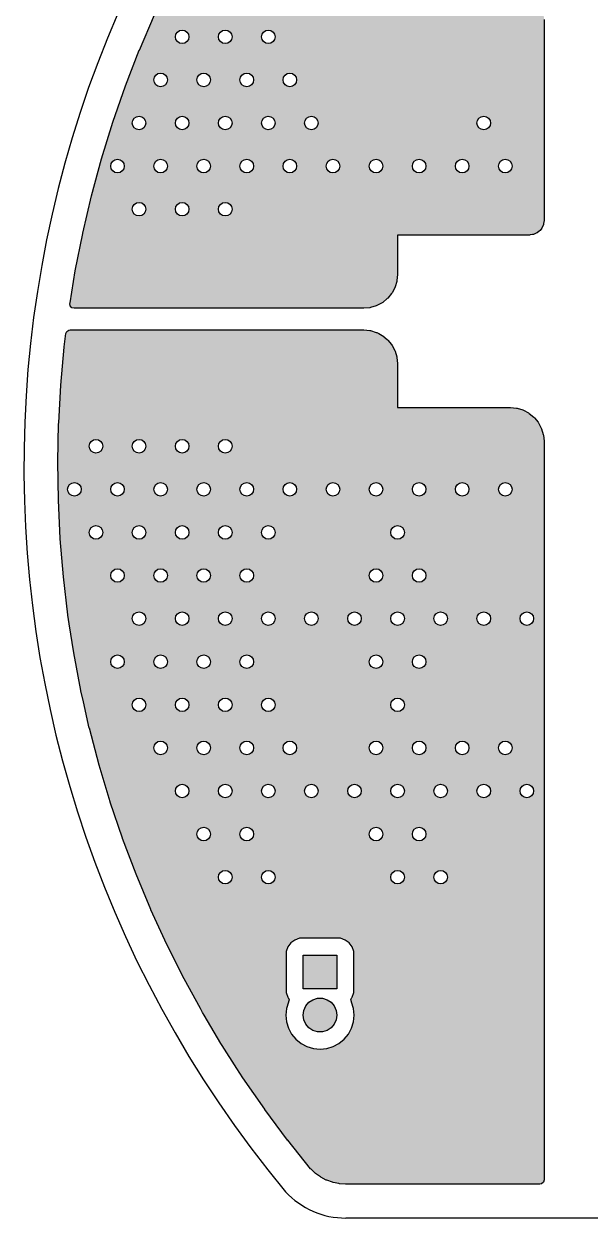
# Model space of a CAD drawing. Header units: millimetres. Extents: x -3894 to -3474, y -291 to 6.
# Drawn here: x -3657.05 to -3640.36, y -105.97 to -70.78 of the extents above; entities that cross this region are included whole.
import ezdxf

# ---------------------------------------------------------------- set-up
doc = ezdxf.new("R2010")
doc.units = ezdxf.units.MM
doc.layers.add('BLACK', color=7, linetype='Continuous')

msp = doc.modelspace()

# ---------------------------------------------------------------- hatches: boundary and pattern name
h = msp.add_hatch(color=256)
h.dxf.hatch_style = 1
h.paths.add_polyline_path([(-3646.031, -77.001), (-3642.155, -77.001), (-3642.139, -77), (-3642.124, -76.999), (-3642.051, -76.989), (-3642.02, -76.98), (-3641.945, -76.95), (-3641.917, -76.933), (-3641.853, -76.884), (-3641.83, -76.862), (-3641.781, -76.798), (-3641.765, -76.77), (-3641.734, -76.695), (-3641.726, -76.664), (-3641.714, -76.576), (-3641.713, -76.56), (-3641.713, -70.648), (-3641.714, -70.637), (-3641.728, -70.476), (-3641.732, -70.455), (-3641.773, -70.305), (-3641.781, -70.284), (-3641.848, -70.143), (-3641.859, -70.124), (-3641.953, -69.993), (-3641.96, -69.985), (-3643.823, -67.828), (-3643.832, -67.818), (-3643.855, -67.797), (-3643.974, -67.686), (-3643.995, -67.67), (-3644.156, -67.574), (-3644.181, -67.563), (-3644.358, -67.504), (-3644.384, -67.498), (-3644.577, -67.477), (-3644.591, -67.476), (-3645.627, -67.476), (-3645.889, -67.463), (-3646.151, -67.476), (-3651.567, -67.476), (-3651.626, -67.491), (-3651.676, -67.54), (-3652.199, -68.479), (-3652.201, -68.482), (-3652.716, -69.485), (-3652.718, -69.489), (-3653.197, -70.509), (-3653.199, -70.513), (-3653.642, -71.549), (-3653.644, -71.553), (-3654.051, -72.604), (-3654.052, -72.608), (-3654.423, -73.673), (-3654.424, -73.677), (-3654.757, -74.753), (-3654.758, -74.757), (-3655.053, -75.845), (-3655.054, -75.849), (-3655.312, -76.946), (-3655.313, -76.951), (-3655.531, -78.056), (-3655.532, -78.06), (-3655.687, -79.017), (-3655.688, -79.019), (-3655.678, -79.088), (-3655.632, -79.141), (-3655.565, -79.16), (-3647.037, -79.16), (-3647.025, -79.16), (-3646.848, -79.142), (-3646.825, -79.138), (-3646.66, -79.088), (-3646.638, -79.079), (-3646.487, -78.998), (-3646.466, -78.984), (-3646.334, -78.875), (-3646.316, -78.858), (-3646.208, -78.725), (-3646.194, -78.705), (-3646.113, -78.554), (-3646.104, -78.531), (-3646.054, -78.367), (-3646.049, -78.343), (-3646.032, -78.167), (-3646.031, -78.154), (-3646.031, -78.001), (-3646.031, -78.001)])
h.paths.add_polyline_path([(-3651.311, -76.239, -1), (-3650.911, -76.239, -1)], flags=16)
h.paths.add_polyline_path([(-3650.676, -74.969, -1), (-3650.276, -74.969, -1)], flags=16)
h.paths.add_polyline_path([(-3652.581, -76.239, -1), (-3652.181, -76.239, -1)], flags=16)
h.paths.add_polyline_path([(-3649.406, -74.969, -1), (-3649.006, -74.969, -1)], flags=16)
h.paths.add_polyline_path([(-3651.946, -74.969, -1), (-3651.546, -74.969, -1)], flags=16)
h.paths.add_polyline_path([(-3648.136, -74.969, -1), (-3647.736, -74.969, -1)], flags=16)
h.paths.add_polyline_path([(-3650.041, -73.699, -1), (-3649.641, -73.699, -1)], flags=16)
h.paths.add_polyline_path([(-3653.851, -76.239, -1), (-3653.451, -76.239, -1)], flags=16)
h.paths.add_polyline_path([(-3653.216, -74.969, -1), (-3652.816, -74.969, -1)], flags=16)
h.paths.add_polyline_path([(-3651.311, -73.699, -1), (-3650.911, -73.699, -1)], flags=16)
h.paths.add_polyline_path([(-3648.771, -73.699, -1), (-3648.371, -73.699, -1)], flags=16)
h.paths.add_polyline_path([(-3652.581, -73.699, -1), (-3652.181, -73.699, -1)], flags=16)
h.paths.add_polyline_path([(-3646.866, -74.969, -1), (-3646.466, -74.969, -1)], flags=16)
h.paths.add_polyline_path([(-3654.486, -74.969, -1), (-3654.086, -74.969, -1)], flags=16)
h.paths.add_polyline_path([(-3650.676, -72.429, -1), (-3650.276, -72.429, -1)], flags=16)
h.paths.add_polyline_path([(-3649.406, -72.429, -1), (-3649.006, -72.429, -1)], flags=16)
h.paths.add_polyline_path([(-3653.851, -73.699, -1), (-3653.451, -73.699, -1)], flags=16)
h.paths.add_polyline_path([(-3651.946, -72.429, -1), (-3651.546, -72.429, -1)], flags=16)
h.paths.add_polyline_path([(-3645.596, -74.969, -1), (-3645.196, -74.969, -1)], flags=16)
h.paths.add_polyline_path([(-3653.216, -72.429, -1), (-3652.816, -72.429, -1)], flags=16)
h.paths.add_polyline_path([(-3650.041, -71.159, -1), (-3649.641, -71.159, -1)], flags=16)
h.paths.add_polyline_path([(-3651.311, -71.159, -1), (-3650.911, -71.159, -1)], flags=16)
h.paths.add_polyline_path([(-3652.581, -71.159, -1), (-3652.181, -71.159, -1)], flags=16)
h.paths.add_polyline_path([(-3644.326, -74.969, -1), (-3643.926, -74.969, -1)], flags=16)
h.paths.add_polyline_path([(-3650.676, -69.889, -1), (-3650.276, -69.889, -1)], flags=16)
h.paths.add_polyline_path([(-3651.946, -69.889, -1), (-3651.546, -69.889, -1)], flags=16)
h.paths.add_polyline_path([(-3643.691, -73.699, -1), (-3643.291, -73.699, -1)], flags=16)
h.paths.add_polyline_path([(-3643.056, -74.969, -1), (-3642.656, -74.969, -1)], flags=16)
h.paths.add_polyline_path([(-3650.041, -68.619, -1), (-3649.641, -68.619, -1)], flags=16)
h.paths.add_polyline_path([(-3651.311, -68.619, -1), (-3650.911, -68.619, -1)], flags=16)
h = msp.add_hatch(color=256)
h.dxf.hatch_style = 1
h.paths.add_polyline_path([(-3646.031, -80.802), (-3646.032, -80.789), (-3646.049, -80.613), (-3646.054, -80.589), (-3646.104, -80.424), (-3646.113, -80.402), (-3646.194, -80.251), (-3646.208, -80.23), (-3646.316, -80.098), (-3646.334, -80.081), (-3646.466, -79.972), (-3646.487, -79.958), (-3646.588, -79.904), (-3646.638, -79.877), (-3646.66, -79.868), (-3646.825, -79.818), (-3646.848, -79.814), (-3647.025, -79.796), (-3647.037, -79.795), (-3655.682, -79.795), (-3655.719, -79.801), (-3655.777, -79.84), (-3655.805, -79.904), (-3655.855, -80.295), (-3655.855, -80.3), (-3655.957, -81.422), (-3655.958, -81.426), (-3656.02, -82.537), (-3656.021, -82.551), (-3656.021, -82.556), (-3656.045, -83.682), (-3656.045, -83.687), (-3656.03, -84.814), (-3656.03, -84.818), (-3655.976, -85.944), (-3655.975, -85.948), (-3655.882, -87.071), (-3655.882, -87.075), (-3655.749, -88.195), (-3655.748, -88.199), (-3655.708, -88.458), (-3655.577, -89.313), (-3655.576, -89.317), (-3655.366, -90.424), (-3655.365, -90.428), (-3655.291, -90.755), (-3655.117, -91.528), (-3655.116, -91.532), (-3654.829, -92.622), (-3654.828, -92.626), (-3654.504, -93.705), (-3654.502, -93.709), (-3654.14, -94.777), (-3654.139, -94.781), (-3653.74, -95.835), (-3653.739, -95.839), (-3653.304, -96.878), (-3653.302, -96.882), (-3652.831, -97.906), (-3652.829, -97.91), (-3652.322, -98.917), (-3652.32, -98.921), (-3651.843, -99.792), (-3651.779, -99.909), (-3651.777, -99.913), (-3651.732, -99.988), (-3651.236, -100.824), (-3651.202, -100.882), (-3651.199, -100.886), (-3650.765, -101.562), (-3650.591, -101.834), (-3650.588, -101.838), (-3649.947, -102.764), (-3649.945, -102.768), (-3649.271, -103.672), (-3649.269, -103.675), (-3648.593, -104.52), (-3648.581, -104.533), (-3648.464, -104.643), (-3648.451, -104.653), (-3648.305, -104.756), (-3648.291, -104.765), (-3648.133, -104.848), (-3648.117, -104.854), (-3647.949, -104.914), (-3647.933, -104.919), (-3647.758, -104.955), (-3647.742, -104.958), (-3647.56, -104.97), (-3647.551, -104.97), (-3641.837, -104.97), (-3641.786, -104.959), (-3641.733, -104.913), (-3641.713, -104.846), (-3641.713, -83.088), (-3641.714, -83.075), (-3641.731, -82.899), (-3641.736, -82.875), (-3641.786, -82.71), (-3641.795, -82.688), (-3641.876, -82.537), (-3641.89, -82.516), (-3641.998, -82.384), (-3642.016, -82.367), (-3642.148, -82.258), (-3642.169, -82.244), (-3642.32, -82.163), (-3642.342, -82.154), (-3642.507, -82.104), (-3642.53, -82.1), (-3642.707, -82.082), (-3642.719, -82.081), (-3646.031, -82.081)])
h.paths.add_polyline_path([(-3647.736, -84.494, -1), (-3648.136, -84.494, -1)], flags=16)
h.paths.add_polyline_path([(-3649.006, -84.494, -1), (-3649.406, -84.494, -1)], flags=16)
h.paths.add_polyline_path([(-3650.911, -83.224, -1), (-3651.311, -83.224, -1)], flags=16)
h.paths.add_polyline_path([(-3646.466, -84.494, -1), (-3646.866, -84.494, -1)], flags=16)
h.paths.add_polyline_path([(-3650.276, -84.494, -1), (-3650.676, -84.494, -1)], flags=16)
h.paths.add_polyline_path([(-3645.196, -84.494, -1), (-3645.596, -84.494, -1)], flags=16)
h.paths.add_polyline_path([(-3652.181, -83.224, -1), (-3652.581, -83.224, -1)], flags=16)
h.paths.add_polyline_path([(-3651.546, -84.494, -1), (-3651.946, -84.494, -1)], flags=16)
h.paths.add_polyline_path([(-3649.641, -85.764, -1), (-3650.041, -85.764, -1)], flags=16)
h.paths.add_polyline_path([(-3645.831, -85.764, -1), (-3646.231, -85.764, -1)], flags=16)
h.paths.add_polyline_path([(-3650.911, -85.764, -1), (-3651.311, -85.764, -1)], flags=16)
h.paths.add_polyline_path([(-3643.926, -84.494, -1), (-3644.326, -84.494, -1)], flags=16)
h.paths.add_polyline_path([(-3652.816, -84.494, -1), (-3653.216, -84.494, -1)], flags=16)
h.paths.add_polyline_path([(-3653.451, -83.224, -1), (-3653.851, -83.224, -1)], flags=16)
h.paths.add_polyline_path([(-3652.181, -85.764, -1), (-3652.581, -85.764, -1)], flags=16)
h.paths.add_polyline_path([(-3646.466, -87.034, -1), (-3646.866, -87.034, -1)], flags=16)
h.paths.add_polyline_path([(-3650.276, -87.034, -1), (-3650.676, -87.034, -1)], flags=16)
h.paths.add_polyline_path([(-3642.656, -84.494, -1), (-3643.056, -84.494, -1)], flags=16)
h.paths.add_polyline_path([(-3645.196, -87.034, -1), (-3645.596, -87.034, -1)], flags=16)
h.paths.add_polyline_path([(-3651.546, -87.034, -1), (-3651.946, -87.034, -1)], flags=16)
h.paths.add_polyline_path([(-3654.086, -84.494, -1), (-3654.486, -84.494, -1)], flags=16)
h.paths.add_polyline_path([(-3654.721, -83.224, -1), (-3655.121, -83.224, -1)], flags=16)
h.paths.add_polyline_path([(-3653.451, -85.764, -1), (-3653.851, -85.764, -1)], flags=16)
h.paths.add_polyline_path([(-3648.371, -88.304, -1), (-3648.771, -88.304, -1)], flags=16)
h.paths.add_polyline_path([(-3647.101, -88.304, -1), (-3647.501, -88.304, -1)], flags=16)
h.paths.add_polyline_path([(-3649.641, -88.304, -1), (-3650.041, -88.304, -1)], flags=16)
h.paths.add_polyline_path([(-3652.816, -87.034, -1), (-3653.216, -87.034, -1)], flags=16)
h.paths.add_polyline_path([(-3645.831, -88.304, -1), (-3646.231, -88.304, -1)], flags=16)
h.paths.add_polyline_path([(-3650.911, -88.304, -1), (-3651.311, -88.304, -1)], flags=16)
h.paths.add_polyline_path([(-3655.356, -84.494, -1), (-3655.756, -84.494, -1)], flags=16)
h.paths.add_polyline_path([(-3644.561, -88.304, -1), (-3644.961, -88.304, -1)], flags=16)
h.paths.add_polyline_path([(-3654.721, -85.764, -1), (-3655.121, -85.764, -1)], flags=16)
h.paths.add_polyline_path([(-3652.181, -88.304, -1), (-3652.581, -88.304, -1)], flags=16)
h.paths.add_polyline_path([(-3654.086, -87.034, -1), (-3654.486, -87.034, -1)], flags=16)
h.paths.add_polyline_path([(-3646.466, -89.574, -1), (-3646.866, -89.574, -1)], flags=16)
h.paths.add_polyline_path([(-3650.276, -89.574, -1), (-3650.676, -89.574, -1)], flags=16)
h.paths.add_polyline_path([(-3643.291, -88.304, -1), (-3643.691, -88.304, -1)], flags=16)
h.paths.add_polyline_path([(-3653.451, -88.304, -1), (-3653.851, -88.304, -1)], flags=16)
h.paths.add_polyline_path([(-3645.196, -89.574, -1), (-3645.596, -89.574, -1)], flags=16)
h.paths.add_polyline_path([(-3651.546, -89.574, -1), (-3651.946, -89.574, -1)], flags=16)
h.paths.add_polyline_path([(-3642.021, -88.304, -1), (-3642.421, -88.304, -1)], flags=16)
h.paths.add_polyline_path([(-3652.816, -89.574, -1), (-3653.216, -89.574, -1)], flags=16)
h.paths.add_polyline_path([(-3649.641, -90.844, -1), (-3650.041, -90.844, -1)], flags=16)
h.paths.add_polyline_path([(-3645.831, -90.844, -1), (-3646.231, -90.844, -1)], flags=16)
h.paths.add_polyline_path([(-3650.911, -90.844, -1), (-3651.311, -90.844, -1)], flags=16)
h.paths.add_polyline_path([(-3654.086, -89.574, -1), (-3654.486, -89.574, -1)], flags=16)
h.paths.add_polyline_path([(-3652.181, -90.844, -1), (-3652.581, -90.844, -1)], flags=16)
h.paths.add_polyline_path([(-3649.006, -92.114, -1), (-3649.406, -92.114, -1)], flags=16)
h.paths.add_polyline_path([(-3653.451, -90.844, -1), (-3653.851, -90.844, -1)], flags=16)
h.paths.add_polyline_path([(-3646.466, -92.114, -1), (-3646.866, -92.114, -1)], flags=16)
h.paths.add_polyline_path([(-3650.276, -92.114, -1), (-3650.676, -92.114, -1)], flags=16)
h.paths.add_polyline_path([(-3645.196, -92.114, -1), (-3645.596, -92.114, -1)], flags=16)
h.paths.add_polyline_path([(-3651.546, -92.114, -1), (-3651.946, -92.114, -1)], flags=16)
h.paths.add_polyline_path([(-3643.926, -92.114, -1), (-3644.326, -92.114, -1)], flags=16)
h.paths.add_polyline_path([(-3652.816, -92.114, -1), (-3653.216, -92.114, -1)], flags=16)
h.paths.add_polyline_path([(-3648.371, -93.384, -1), (-3648.771, -93.384, -1)], flags=16)
h.paths.add_polyline_path([(-3647.101, -93.384, -1), (-3647.501, -93.384, -1)], flags=16)
h.paths.add_polyline_path([(-3649.641, -93.384, -1), (-3650.041, -93.384, -1)], flags=16)
h.paths.add_polyline_path([(-3642.656, -92.114, -1), (-3643.056, -92.114, -1)], flags=16)
h.paths.add_polyline_path([(-3645.831, -93.384, -1), (-3646.231, -93.384, -1)], flags=16)
h.paths.add_polyline_path([(-3650.911, -93.384, -1), (-3651.311, -93.384, -1)], flags=16)
h.paths.add_polyline_path([(-3644.561, -93.384, -1), (-3644.961, -93.384, -1)], flags=16)
h.paths.add_polyline_path([(-3652.181, -93.384, -1), (-3652.581, -93.384, -1)], flags=16)
h.paths.add_polyline_path([(-3643.291, -93.384, -1), (-3643.691, -93.384, -1)], flags=16)
h.paths.add_polyline_path([(-3646.466, -94.654, -1), (-3646.866, -94.654, -1)], flags=16)
h.paths.add_polyline_path([(-3650.276, -94.654, -1), (-3650.676, -94.654, -1)], flags=16)
h.paths.add_polyline_path([(-3642.021, -93.384, -1), (-3642.421, -93.384, -1)], flags=16)
h.paths.add_polyline_path([(-3645.196, -94.654, -1), (-3645.596, -94.654, -1)], flags=16)
h.paths.add_polyline_path([(-3651.546, -94.654, -1), (-3651.946, -94.654, -1)], flags=16)
h.paths.add_polyline_path([(-3649.641, -95.924, -1), (-3650.041, -95.924, -1)], flags=16)
h.paths.add_polyline_path([(-3645.831, -95.924, -1), (-3646.231, -95.924, -1)], flags=16)
h.paths.add_polyline_path([(-3650.911, -95.924, -1), (-3651.311, -95.924, -1)], flags=16)
h.paths.add_polyline_path([(-3644.561, -95.924, -1), (-3644.961, -95.924, -1)], flags=16)
h.paths.add_polyline_path([(-3647.769, -97.718), (-3647.769, -97.718), (-3647.769, -97.718), (-3647.769, -97.718), (-3647.71, -97.724), (-3647.575, -97.775), (-3647.46, -97.861), (-3647.374, -97.976), (-3647.323, -98.111), (-3647.317, -98.171), (-3647.317, -99.266), (-3647.323, -99.326), (-3647.374, -99.461), (-3647.38, -99.469), (-3647.404, -99.533), (-3647.391, -99.596), (-3647.331, -99.792), (-3647.312, -99.988), (-3647.331, -100.185), (-3647.389, -100.373), (-3647.481, -100.547), (-3647.606, -100.699), (-3647.759, -100.824), (-3647.933, -100.917), (-3648.121, -100.975), (-3648.317, -100.994), (-3648.513, -100.975), (-3648.702, -100.917), (-3648.876, -100.824), (-3649.028, -100.699), (-3649.153, -100.547), (-3649.246, -100.373), (-3649.303, -100.185), (-3649.323, -99.988), (-3649.303, -99.792), (-3649.244, -99.596), (-3649.231, -99.534), (-3649.255, -99.469), (-3649.261, -99.461), (-3649.311, -99.326), (-3649.318, -99.266), (-3649.318, -99.266), (-3649.318, -98.171), (-3649.311, -98.111), (-3649.261, -97.976), (-3649.175, -97.861), (-3649.06, -97.775), (-3648.925, -97.724), (-3648.865, -97.718), (-3648.865, -97.718)], flags=16)
h.paths.add_polyline_path([(-3647.817, -98.218), (-3647.817, -99.218), (-3648.817, -99.218), (-3648.817, -98.218)], flags=0)
h.paths.add_polyline_path([(-3648.388, -99.494), (-3648.246, -99.494), (-3648.11, -99.534), (-3647.99, -99.611), (-3647.897, -99.718), (-3647.838, -99.848), (-3647.817, -99.988), (-3647.838, -100.129), (-3647.897, -100.259), (-3647.99, -100.366), (-3648.11, -100.443), (-3648.246, -100.483), (-3648.388, -100.483), (-3648.525, -100.443), (-3648.645, -100.366), (-3648.738, -100.259), (-3648.797, -100.129), (-3648.817, -99.988), (-3648.797, -99.848), (-3648.738, -99.718), (-3648.645, -99.611), (-3648.525, -99.534)], flags=0)
h.paths.add_polyline_path([(-3647.389, -99.604), (-3647.39, -99.602), (-3647.39, -99.598), (-3647.391, -99.598)], flags=0)
h = msp.add_hatch(color=256)
h.dxf.hatch_style = 1
h.paths.add_polyline_path([(-3647.817, -98.218), (-3648.817, -98.218), (-3648.817, -99.218), (-3647.817, -99.218)])
h.paths.add_polyline_path([(-3647.838, -100.129), (-3647.817, -99.988), (-3647.838, -99.848), (-3647.897, -99.718), (-3647.99, -99.611), (-3648.11, -99.534), (-3648.246, -99.494), (-3648.388, -99.494), (-3648.525, -99.534), (-3648.645, -99.611), (-3648.738, -99.718), (-3648.797, -99.848), (-3648.817, -99.988), (-3648.797, -100.129), (-3648.738, -100.259), (-3648.645, -100.366), (-3648.525, -100.443), (-3648.388, -100.483), (-3648.246, -100.483), (-3648.11, -100.443), (-3647.99, -100.366), (-3647.897, -100.259)])
h.paths.add_polyline_path([(-3611.403, -103.171), (-3611.458, -103.002), (-3611.546, -102.848), (-3611.665, -102.716), (-3611.809, -102.612), (-3611.971, -102.539), (-3612.145, -102.502), (-3612.323, -102.502), (-3612.497, -102.539), (-3612.659, -102.612), (-3612.803, -102.716), (-3612.922, -102.848), (-3613.011, -103.002), (-3613.066, -103.171), (-3613.084, -103.348), (-3613.066, -103.524), (-3613.011, -103.693), (-3612.922, -103.847), (-3612.803, -103.979), (-3612.659, -104.084), (-3612.497, -104.156), (-3612.323, -104.193), (-3612.145, -104.193), (-3611.971, -104.156), (-3611.809, -104.084), (-3611.665, -103.979), (-3611.546, -103.847), (-3611.458, -103.693), (-3611.403, -103.524), (-3611.384, -103.348)], flags=17)
h.paths.add_polyline_path([(-3608.863, -103.171), (-3608.918, -103.002), (-3609.006, -102.848), (-3609.125, -102.716), (-3609.269, -102.612), (-3609.431, -102.539), (-3609.605, -102.502), (-3609.783, -102.502), (-3609.957, -102.539), (-3610.119, -102.612), (-3610.176, -102.653), (-3616.884, -95.945), (-3616.907, -95.927), (-3616.961, -95.904), (-3616.99, -95.901), (-3624.802, -95.901), (-3625.585, -95.119), (-3625.57, -95.089), (-3625.55, -94.966), (-3625.57, -94.842), (-3625.626, -94.731), (-3625.715, -94.642), (-3625.826, -94.585), (-3625.95, -94.566), (-3626.074, -94.585), (-3626.185, -94.642), (-3626.274, -94.731), (-3626.331, -94.842), (-3626.35, -94.966), (-3626.331, -95.089), (-3626.274, -95.201), (-3626.185, -95.289), (-3626.074, -95.346), (-3625.95, -95.366), (-3625.826, -95.346), (-3625.797, -95.331), (-3624.97, -96.158), (-3624.948, -96.176), (-3624.894, -96.199), (-3624.864, -96.201), (-3617.052, -96.201), (-3610.391, -102.863), (-3610.471, -103.002), (-3610.526, -103.171), (-3610.544, -103.348), (-3610.526, -103.524), (-3610.471, -103.693), (-3610.382, -103.847), (-3610.263, -103.979), (-3610.119, -104.084), (-3609.957, -104.156), (-3609.783, -104.193), (-3609.605, -104.193), (-3609.431, -104.156), (-3609.269, -104.084), (-3609.125, -103.979), (-3609.006, -103.847), (-3608.918, -103.693), (-3608.863, -103.524), (-3608.844, -103.348)])
h.paths.add_polyline_path([(-3626.15, -94.966, -1), (-3625.75, -94.966, -1)], flags=16)
h.paths.add_polyline_path([(-3606.304, -102.498), (-3607.827, -102.498), (-3615.448, -94.877), (-3615.467, -94.862), (-3615.499, -94.849), (-3615.512, -94.843), (-3615.536, -94.841), (-3620.998, -94.841), (-3621.054, -94.731), (-3621.143, -94.642), (-3621.254, -94.585), (-3621.378, -94.566), (-3621.502, -94.585), (-3621.613, -94.642), (-3621.702, -94.731), (-3621.759, -94.842), (-3621.778, -94.966), (-3621.759, -95.089), (-3621.702, -95.201), (-3621.613, -95.289), (-3621.502, -95.346), (-3621.378, -95.366), (-3621.254, -95.346), (-3621.143, -95.289), (-3621.054, -95.201), (-3620.998, -95.091), (-3615.588, -95.091), (-3608.004, -102.675), (-3608.004, -104.198), (-3606.304, -104.198)])
h.paths.add_polyline_path([(-3621.578, -94.966, -1), (-3621.178, -94.966, -1)], flags=16)

# ---------------------------------------------------------------- linework, layer by layer
at = {"layer": 'BLACK', "linetype": 'Continuous'}
for p, q in [((-3653.642, -71.549), (-3653.199, -70.513)), ((-3641.713, -70.648), (-3641.713, -76.56)), ((-3654.051, -72.604), (-3653.644, -71.553)), ((-3653.644, -71.553), (-3653.642, -71.549)), ((-3654.423, -73.673), (-3654.052, -72.608)), ((-3654.052, -72.608), (-3654.051, -72.604)), ((-3654.757, -74.753), (-3654.424, -73.677)), ((-3654.424, -73.677), (-3654.423, -73.673)), ((-3655.053, -75.845), (-3654.758, -74.757)), ((-3654.758, -74.757), (-3654.757, -74.753)), ((-3655.312, -76.946), (-3655.054, -75.849)), ((-3655.054, -75.849), (-3655.053, -75.845)), ((-3641.734, -76.695), (-3641.765, -76.77)), ((-3641.726, -76.664), (-3641.734, -76.695)), ((-3641.714, -76.576), (-3641.726, -76.664)), ((-3641.713, -76.56), (-3641.714, -76.576)), ((-3655.531, -78.056), (-3655.313, -76.951)), ((-3655.313, -76.951), (-3655.312, -76.946)), ((-3642.155, -77.001), (-3646.031, -77.001)), ((-3646.031, -77.001), (-3646.031, -78.001)), ((-3642.139, -77), (-3642.155, -77.001)), ((-3642.124, -76.999), (-3642.139, -77)), ((-3642.051, -76.989), (-3642.124, -76.999)), ((-3642.02, -76.98), (-3642.051, -76.989)), ((-3641.945, -76.95), (-3642.02, -76.98)), ((-3641.917, -76.933), (-3641.945, -76.95)), ((-3641.853, -76.884), (-3641.917, -76.933)), ((-3641.83, -76.862), (-3641.853, -76.884)), ((-3641.781, -76.798), (-3641.83, -76.862)), ((-3641.765, -76.77), (-3641.781, -76.798)), ((-3655.684, -78.998), (-3655.532, -78.06)), ((-3655.532, -78.06), (-3655.531, -78.056)), ((-3646.031, -78.001), (-3646.031, -78.001)), ((-3646.031, -78.001), (-3646.031, -78.154)), ((-3646.054, -78.367), (-3646.104, -78.531)), ((-3646.049, -78.343), (-3646.054, -78.367)), ((-3646.032, -78.167), (-3646.049, -78.343)), ((-3646.031, -78.154), (-3646.032, -78.167)), ((-3646.208, -78.725), (-3646.316, -78.858)), ((-3646.194, -78.705), (-3646.208, -78.725)), ((-3646.113, -78.554), (-3646.194, -78.705)), ((-3646.104, -78.531), (-3646.113, -78.554)), ((-3655.688, -79.019), (-3655.687, -79.017)), ((-3655.678, -79.088), (-3655.688, -79.019)), ((-3655.687, -79.017), (-3655.684, -78.998)), ((-3655.632, -79.141), (-3655.678, -79.088)), ((-3655.565, -79.16), (-3655.632, -79.141)), ((-3647.037, -79.16), (-3655.565, -79.16)), ((-3647.025, -79.16), (-3647.037, -79.16)), ((-3646.848, -79.142), (-3647.025, -79.16)), ((-3646.825, -79.138), (-3646.848, -79.142)), ((-3646.66, -79.088), (-3646.825, -79.138)), ((-3646.638, -79.079), (-3646.66, -79.088)), ((-3646.487, -78.998), (-3646.638, -79.079)), ((-3646.466, -78.984), (-3646.487, -78.998)), ((-3646.334, -78.875), (-3646.466, -78.984)), ((-3646.316, -78.858), (-3646.334, -78.875)), ((-3655.805, -79.904), (-3655.777, -79.84)), ((-3655.777, -79.84), (-3655.719, -79.801)), ((-3655.719, -79.801), (-3655.682, -79.795)), ((-3655.682, -79.795), (-3647.037, -79.795)), ((-3647.037, -79.795), (-3647.025, -79.796)), ((-3647.025, -79.796), (-3646.848, -79.814)), ((-3646.848, -79.814), (-3646.825, -79.818)), ((-3646.825, -79.818), (-3646.66, -79.868)), ((-3646.66, -79.868), (-3646.638, -79.877)), ((-3646.638, -79.877), (-3646.588, -79.904)), ((-3655.855, -80.295), (-3655.805, -79.904)), ((-3646.588, -79.904), (-3646.487, -79.958)), ((-3646.487, -79.958), (-3646.466, -79.972)), ((-3646.466, -79.972), (-3646.334, -80.081)), ((-3646.334, -80.081), (-3646.316, -80.098)), ((-3646.316, -80.098), (-3646.208, -80.23)), ((-3646.208, -80.23), (-3646.194, -80.251)), ((-3655.957, -81.422), (-3655.855, -80.3)), ((-3655.855, -80.3), (-3655.855, -80.295)), ((-3646.194, -80.251), (-3646.113, -80.402)), ((-3646.113, -80.402), (-3646.104, -80.424)), ((-3646.104, -80.424), (-3646.054, -80.589)), ((-3646.054, -80.589), (-3646.049, -80.613)), ((-3646.049, -80.613), (-3646.032, -80.789)), ((-3646.032, -80.789), (-3646.031, -80.802)), ((-3646.031, -80.802), (-3646.031, -82.081)), ((-3656.02, -82.537), (-3655.958, -81.426)), ((-3655.958, -81.426), (-3655.957, -81.422)), ((-3646.031, -82.081), (-3642.719, -82.081)), ((-3642.719, -82.081), (-3642.707, -82.082)), ((-3642.707, -82.082), (-3642.53, -82.1)), ((-3642.53, -82.1), (-3642.507, -82.104)), ((-3642.507, -82.104), (-3642.342, -82.154)), ((-3642.342, -82.154), (-3642.32, -82.163)), ((-3642.32, -82.163), (-3642.169, -82.244)), ((-3642.169, -82.244), (-3642.148, -82.258)), ((-3642.148, -82.258), (-3642.016, -82.367)), ((-3656.045, -83.682), (-3656.021, -82.556)), ((-3656.021, -82.551), (-3656.02, -82.537)), ((-3656.021, -82.556), (-3656.021, -82.551)), ((-3642.016, -82.367), (-3641.998, -82.384)), ((-3641.998, -82.384), (-3641.89, -82.516)), ((-3641.89, -82.516), (-3641.876, -82.537)), ((-3641.876, -82.537), (-3641.795, -82.688)), ((-3641.795, -82.688), (-3641.786, -82.71)), ((-3641.786, -82.71), (-3641.736, -82.875)), ((-3641.736, -82.875), (-3641.731, -82.899)), ((-3641.731, -82.899), (-3641.714, -83.075)), ((-3641.714, -83.075), (-3641.713, -83.088)), ((-3641.713, -83.088), (-3641.713, -104.846)), ((-3656.045, -83.687), (-3656.045, -83.682)), ((-3656.03, -84.814), (-3656.045, -83.687)), ((-3656.03, -84.818), (-3656.03, -84.814)), ((-3655.976, -85.944), (-3656.03, -84.818)), ((-3655.975, -85.948), (-3655.976, -85.944)), ((-3655.882, -87.071), (-3655.975, -85.948)), ((-3655.882, -87.075), (-3655.882, -87.071)), ((-3655.749, -88.195), (-3655.882, -87.075)), ((-3655.748, -88.199), (-3655.749, -88.195)), ((-3655.708, -88.458), (-3655.748, -88.199)), ((-3655.577, -89.313), (-3655.708, -88.458)), ((-3655.576, -89.317), (-3655.577, -89.313)), ((-3655.366, -90.424), (-3655.576, -89.317)), ((-3655.365, -90.428), (-3655.366, -90.424)), ((-3655.291, -90.755), (-3655.365, -90.428)), ((-3655.117, -91.528), (-3655.291, -90.755)), ((-3655.116, -91.532), (-3655.117, -91.528)), ((-3654.829, -92.622), (-3655.116, -91.532)), ((-3654.828, -92.626), (-3654.829, -92.622)), ((-3654.504, -93.705), (-3654.828, -92.626)), ((-3654.502, -93.709), (-3654.504, -93.705)), ((-3654.14, -94.777), (-3654.502, -93.709)), ((-3654.139, -94.781), (-3654.14, -94.777)), ((-3653.74, -95.835), (-3654.139, -94.781)), ((-3653.739, -95.839), (-3653.74, -95.835)), ((-3653.304, -96.878), (-3653.739, -95.839)), ((-3653.302, -96.882), (-3653.304, -96.878)), ((-3652.831, -97.906), (-3653.302, -96.882)), ((-3649.06, -97.775), (-3649.175, -97.861)), ((-3648.925, -97.724), (-3649.06, -97.775)), ((-3649.06, -97.775), (-3649.06, -97.775)), ((-3648.865, -97.718), (-3648.925, -97.724)), ((-3647.769, -97.718), (-3648.865, -97.718)), ((-3648.865, -97.718), (-3648.865, -97.718)), ((-3647.71, -97.724), (-3647.769, -97.718)), ((-3647.769, -97.718), (-3647.769, -97.718)), ((-3647.769, -97.718), (-3647.769, -97.718)), ((-3647.769, -97.718), (-3647.769, -97.718)), ((-3647.575, -97.775), (-3647.71, -97.724)), ((-3647.71, -97.724), (-3647.71, -97.724)), ((-3647.46, -97.861), (-3647.575, -97.775)), ((-3647.575, -97.775), (-3647.575, -97.775)), ((-3652.829, -97.91), (-3652.831, -97.906)), ((-3652.322, -98.917), (-3652.829, -97.91)), ((-3649.311, -98.111), (-3649.318, -98.171)), ((-3649.318, -98.171), (-3649.318, -98.171)), ((-3649.318, -98.171), (-3649.318, -98.171)), ((-3649.318, -98.171), (-3649.318, -99.266)), ((-3649.261, -97.976), (-3649.311, -98.111)), ((-3649.175, -97.861), (-3649.261, -97.976)), ((-3649.261, -97.976), (-3649.261, -97.976)), ((-3649.175, -97.861), (-3649.175, -97.861)), ((-3647.374, -97.976), (-3647.46, -97.861)), ((-3647.46, -97.861), (-3647.46, -97.861)), ((-3647.323, -98.111), (-3647.374, -97.976)), ((-3647.374, -97.976), (-3647.374, -97.976)), ((-3647.374, -97.976), (-3647.374, -97.976)), ((-3647.317, -98.171), (-3647.323, -98.111)), ((-3647.317, -99.266), (-3647.317, -98.171)), ((-3648.817, -99.218), (-3648.817, -98.218)), ((-3648.817, -98.218), (-3647.817, -98.218)), ((-3647.817, -98.218), (-3647.817, -99.218)), ((-3652.32, -98.921), (-3652.322, -98.917)), ((-3651.843, -99.792), (-3652.32, -98.921)), ((-3647.817, -99.218), (-3648.817, -99.218)), ((-3649.318, -99.266), (-3649.318, -99.266)), ((-3649.318, -99.266), (-3649.311, -99.326)), ((-3649.311, -99.326), (-3649.261, -99.461)), ((-3649.261, -99.461), (-3649.261, -99.461)), ((-3649.261, -99.461), (-3649.255, -99.469)), ((-3649.255, -99.469), (-3649.231, -99.534)), ((-3649.231, -99.534), (-3649.244, -99.598)), ((-3648.645, -99.611), (-3648.525, -99.534)), ((-3648.525, -99.534), (-3648.388, -99.494)), ((-3648.388, -99.494), (-3648.246, -99.494)), ((-3648.246, -99.494), (-3648.11, -99.534)), ((-3648.11, -99.534), (-3647.99, -99.611)), ((-3647.404, -99.533), (-3647.38, -99.469)), ((-3647.39, -99.598), (-3647.404, -99.533)), ((-3647.38, -99.469), (-3647.374, -99.461)), ((-3647.374, -99.461), (-3647.323, -99.326)), ((-3647.323, -99.326), (-3647.317, -99.266)), ((-3651.779, -99.909), (-3651.843, -99.792)), ((-3651.777, -99.913), (-3651.779, -99.909)), ((-3651.732, -99.988), (-3651.777, -99.913)), ((-3649.303, -99.792), (-3649.323, -99.988)), ((-3649.246, -99.604), (-3649.303, -99.792)), ((-3649.245, -99.602), (-3649.246, -99.604)), ((-3649.244, -99.598), (-3649.245, -99.6)), ((-3649.245, -99.6), (-3649.245, -99.602)), ((-3649.244, -99.598), (-3649.244, -99.598)), ((-3648.817, -99.988), (-3648.797, -99.848)), ((-3648.797, -99.848), (-3648.738, -99.718)), ((-3648.738, -99.718), (-3648.645, -99.611)), ((-3647.99, -99.611), (-3647.897, -99.718)), ((-3647.897, -99.718), (-3647.838, -99.848)), ((-3647.838, -99.848), (-3647.817, -99.988)), ((-3647.39, -99.6), (-3647.391, -99.598)), ((-3647.391, -99.598), (-3647.39, -99.598)), ((-3647.39, -99.602), (-3647.39, -99.6)), ((-3647.389, -99.604), (-3647.39, -99.602)), ((-3647.331, -99.792), (-3647.389, -99.604)), ((-3647.312, -99.988), (-3647.331, -99.792)), ((-3651.236, -100.824), (-3651.732, -99.988)), ((-3649.323, -99.988), (-3649.303, -100.185)), ((-3649.303, -100.185), (-3649.246, -100.373)), ((-3648.797, -100.129), (-3648.817, -99.988)), ((-3648.738, -100.259), (-3648.797, -100.129)), ((-3648.645, -100.366), (-3648.738, -100.259)), ((-3647.897, -100.259), (-3647.99, -100.366)), ((-3647.838, -100.129), (-3647.897, -100.259)), ((-3647.817, -99.988), (-3647.838, -100.129)), ((-3647.389, -100.373), (-3647.331, -100.185)), ((-3647.331, -100.185), (-3647.312, -99.988)), ((-3649.246, -100.373), (-3649.153, -100.547)), ((-3649.153, -100.547), (-3649.153, -100.547)), ((-3649.153, -100.547), (-3649.028, -100.699)), ((-3648.525, -100.443), (-3648.645, -100.366)), ((-3648.388, -100.483), (-3648.525, -100.443)), ((-3648.246, -100.483), (-3648.388, -100.483)), ((-3648.11, -100.443), (-3648.246, -100.483)), ((-3647.99, -100.366), (-3648.11, -100.443)), ((-3647.606, -100.699), (-3647.481, -100.547)), ((-3647.481, -100.547), (-3647.389, -100.373)), ((-3651.202, -100.882), (-3651.236, -100.824)), ((-3651.199, -100.886), (-3651.202, -100.882)), ((-3650.765, -101.562), (-3651.199, -100.886)), ((-3649.028, -100.699), (-3648.876, -100.824)), ((-3648.876, -100.824), (-3648.876, -100.824)), ((-3648.876, -100.824), (-3648.702, -100.917)), ((-3648.702, -100.917), (-3648.702, -100.917)), ((-3648.702, -100.917), (-3648.702, -100.917)), ((-3648.702, -100.917), (-3648.513, -100.975)), ((-3648.513, -100.975), (-3648.317, -100.994)), ((-3648.317, -100.994), (-3648.121, -100.975)), ((-3648.121, -100.975), (-3647.933, -100.917)), ((-3647.933, -100.917), (-3647.759, -100.824)), ((-3647.759, -100.824), (-3647.606, -100.699)), ((-3650.591, -101.834), (-3650.765, -101.562)), ((-3650.588, -101.838), (-3650.591, -101.834)), ((-3649.947, -102.764), (-3650.588, -101.838)), ((-3649.945, -102.768), (-3649.947, -102.764)), ((-3649.271, -103.672), (-3649.945, -102.768)), ((-3649.269, -103.675), (-3649.271, -103.672)), ((-3648.593, -104.52), (-3649.269, -103.675)), ((-3648.581, -104.533), (-3648.593, -104.52)), ((-3648.464, -104.643), (-3648.581, -104.533)), ((-3648.451, -104.653), (-3648.464, -104.643)), ((-3648.305, -104.756), (-3648.451, -104.653)), ((-3648.291, -104.765), (-3648.305, -104.756)), ((-3648.133, -104.848), (-3648.291, -104.765)), ((-3648.117, -104.854), (-3648.133, -104.848)), ((-3647.949, -104.914), (-3648.117, -104.854)), ((-3641.713, -104.846), (-3641.733, -104.913)), ((-3647.933, -104.919), (-3647.949, -104.914)), ((-3647.758, -104.955), (-3647.933, -104.919)), ((-3647.742, -104.958), (-3647.758, -104.955)), ((-3647.568, -104.969), (-3647.742, -104.958)), ((-3647.56, -104.97), (-3647.568, -104.969)), ((-3647.551, -104.97), (-3647.56, -104.97)), ((-3641.837, -104.97), (-3647.551, -104.97)), ((-3641.786, -104.959), (-3641.837, -104.97)), ((-3641.733, -104.913), (-3641.786, -104.959)), ((-3599.549, -105.971), (-3647.555, -105.971))]:
    msp.add_line(p, q, dxfattribs=at)
at = {"layer": 'BLACK'}
for centre in [(-3652.381, -71.159), (-3651.111, -71.159), (-3649.841, -71.159), (-3653.016, -72.429), (-3651.746, -72.429), (-3650.476, -72.429), (-3649.206, -72.429), (-3653.651, -73.699), (-3652.381, -73.699), (-3651.111, -73.699), (-3649.841, -73.699), (-3648.571, -73.699), (-3643.491, -73.699), (-3654.286, -74.969), (-3653.016, -74.969), (-3651.746, -74.969), (-3650.476, -74.969), (-3649.206, -74.969), (-3647.936, -74.969), (-3646.666, -74.969), (-3645.396, -74.969), (-3644.126, -74.969), (-3642.856, -74.969), (-3653.651, -76.239), (-3652.381, -76.239), (-3651.111, -76.239), (-3654.921, -83.224), (-3653.651, -83.224), (-3652.381, -83.224), (-3651.111, -83.224), (-3655.556, -84.494), (-3654.286, -84.494), (-3653.016, -84.494), (-3651.746, -84.494), (-3650.476, -84.494), (-3649.206, -84.494), (-3647.936, -84.494), (-3646.666, -84.494), (-3645.396, -84.494), (-3644.126, -84.494), (-3642.856, -84.494), (-3654.921, -85.764), (-3653.651, -85.764), (-3652.381, -85.764), (-3651.111, -85.764), (-3649.841, -85.764), (-3646.031, -85.764), (-3654.286, -87.034), (-3653.016, -87.034), (-3651.746, -87.034), (-3650.476, -87.034), (-3646.666, -87.034), (-3645.396, -87.034), (-3653.651, -88.304), (-3652.381, -88.304), (-3651.111, -88.304), (-3649.841, -88.304), (-3648.571, -88.304), (-3647.301, -88.304), (-3646.031, -88.304), (-3644.761, -88.304), (-3643.491, -88.304), (-3642.221, -88.304), (-3654.286, -89.574), (-3653.016, -89.574), (-3651.746, -89.574), (-3650.476, -89.574), (-3646.666, -89.574), (-3645.396, -89.574), (-3653.651, -90.844), (-3652.381, -90.844), (-3651.111, -90.844), (-3649.841, -90.844), (-3646.031, -90.844), (-3653.016, -92.114), (-3651.746, -92.114), (-3650.476, -92.114), (-3649.206, -92.114), (-3646.666, -92.114), (-3645.396, -92.114), (-3644.126, -92.114), (-3642.856, -92.114), (-3652.381, -93.384), (-3651.111, -93.384), (-3649.841, -93.384), (-3648.571, -93.384), (-3647.301, -93.384), (-3646.031, -93.384), (-3644.761, -93.384), (-3643.491, -93.384), (-3642.221, -93.384), (-3651.746, -94.654), (-3650.476, -94.654), (-3646.666, -94.654), (-3645.396, -94.654), (-3651.111, -95.924), (-3649.841, -95.924), (-3646.031, -95.924), (-3644.761, -95.924)]:
    msp.add_circle(centre, 0.2, dxfattribs=at)
for centre, radius, start, end in [((-3623.552, -83.814), 33.494, 320.3291, 219.6709), ((-3647.555, -103.544), 2.426, 222.8789, 270)]:
    msp.add_arc(centre, radius, start, end, dxfattribs=at)

doc.saveas('drawing.dxf')
